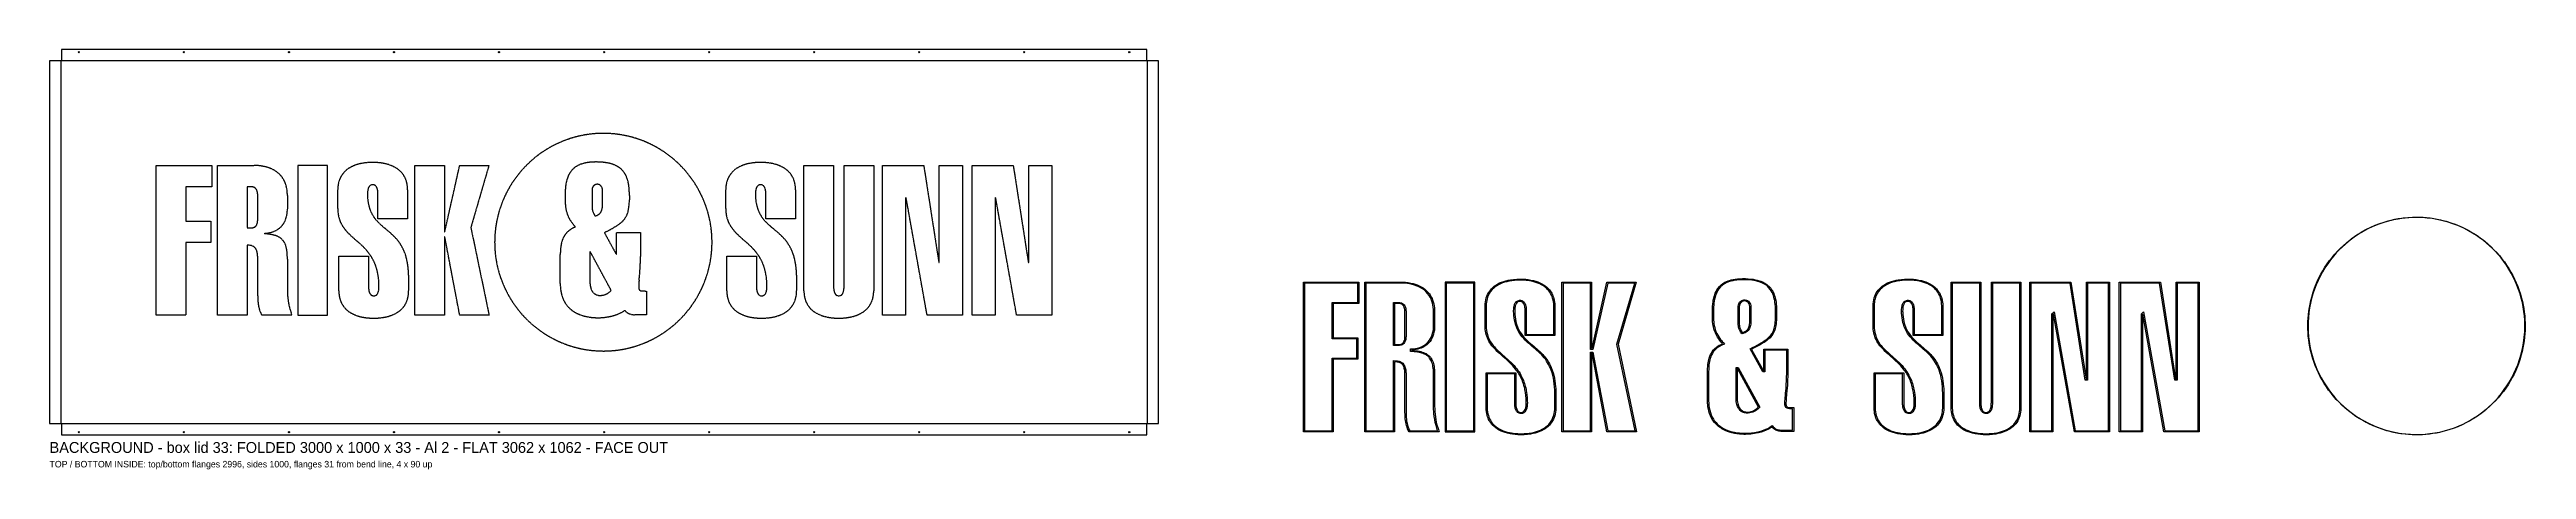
# Model space of a CAD drawing. Header units: millimetres. Extents: x 0 to 6838, y -95 to 1062.
import ezdxf

# ---------------------------------------------------------------- set-up
doc = ezdxf.new("R2010")
doc.units = ezdxf.units.MM
doc.linetypes.add('DASHED', pattern=[1.524, 1.27, -0.254])
for name, color, linetype in [('1_PRIEKIS', 7, 'Continuous'), ('2_GALAS', 2, 'Continuous'), ('BEND_UP_90', 1, 'DASHED'), ('CUT', 7, 'CONTINUOUS'), ('HOLES_D3.2', 3, 'CONTINUOUS'), ('LETTER_POSITION', 6, 'DASHED'), ('TEXT', 2, 'CONTINUOUS')]:
    doc.layers.add(name, color=color, linetype=linetype)

# ---------------------------------------------------------------- blocks, each defined once
blk = doc.blocks.new('PRIEKIS')
at = {"layer": '1_PRIEKIS'}
for points in [[(0, 8.1), (0, 421.2), (153.2, 421.2), (153.2, 362.1), (81.8, 362.1), (81.8, 267.5), (150.3, 267.5), (150.3, 208.3), (81.8, 208.3), (81.8, 8.1)], [(391, 421.2), (391, 8.1), (472.9, 8.1), (472.9, 421.2)], [(918.5, 421.2), (868.6, 250.1), (919, 8.1), (837.8, 8.1), (796.6, 224.6), (795.5, 224.6), (795.5, 8.1), (713.6, 8.1), (713.6, 421.2), (795.5, 421.2), (795.5, 238.5), (796.6, 238.5), (837.8, 421.2)], [(2070.2, 333), (2069, 331.9), (2069, 8.1), (2005.2, 8.1), (2005.2, 421.2), (2118.9, 421.2), (2160.7, 153.2), (2161.8, 153.2), (2161.8, 421.2), (2225.6, 421.2), (2225.6, 8.1), (2128.2, 8.1)], [(2317.3, 333), (2316.2, 331.9), (2316.2, 8.1), (2252.3, 8.1), (2252.3, 421.2), (2366.1, 421.2), (2407.8, 153.2), (2409, 153.2), (2409, 421.2), (2472.8, 421.2), (2472.8, 8.1), (2375.3, 8.1)]]:
    blk.add_lwpolyline(points, close=True, dxfattribs=at)
for points in [[(374.2, 8.1), (291.3, 8.1, -0.048873), (284.4, 25.3, -0.045587), (281, 44.4, -0.023736), (280.2, 61.5), (280.2, 161.6, 0.022928), (279.6, 175, 0.054093), (277.6, 185.5, 0.100697), (273, 193.7, 0.132475), (264.1, 199.5, 0.064254), (255.2, 201.2, 0.01858), (251.2, 201.3), (251.2, 8.1), (169.4, 8.1), (169.4, 421.2), (267.4, 421.2, -0.047545), (296.4, 418.4, -0.058767), (319.6, 410.9, -0.083339), (340, 397.1, -0.113014), (356.4, 371.9, -0.064789), (361.5, 349.6, -0.025346), (362.1, 337.7), (362, 299.9, -0.067053), (358.9, 277.2, -0.09031), (349.3, 257.5, -0.121993), (329.2, 241.1, -0.065695), (311.4, 235.4, -0.03265), (298.8, 233.8), (298.8, 232.7, -0.037011), (319.9, 230.1, -0.053883), (334.8, 225.4, -0.090756), (347.5, 216.9, -0.099668), (356.3, 203.6, -0.058017), (360.3, 188.6, -0.033323), (362, 170.1, -0.00714), (362.1, 163), (362.1, 79.3, 0.032687), (364.1, 49, 0.041817), (370.5, 20.3, -0.003837)], [(612.1, 273.9), (612.1, 342.2, 0.045032), (611, 353.6, 0.07072), (608.6, 361, 0.133283), (604, 366.1, 0.14471), (597.6, 367.9, 0.177034), (590.1, 365.3, 0.119459), (586, 359.6, 0.069605), (583.7, 350.4, 0.040218), (583.2, 338.1, 0.048496), (586.4, 311.9, 0.079323), (597.6, 283.9, 0.05662), (612.2, 265.1, 0.024936), (627, 251.4, -0.001103), (643.9, 237.1, -0.0276), (660.5, 221.4, -0.072688), (680.9, 192.1, -0.055471), (691.1, 164, -0.040806), (696, 133, -0.020011), (696.8, 111.4), (696.8, 73.6, -0.068345), (693.6, 51.9, -0.158522), (671.7, 20, -0.071907), (651.2, 8.6, -0.053177), (627, 2.1, -0.051529), (592.1, 0.2, -0.050073), (563, 4.3, -0.060753), (540.3, 12.9, -0.080832), (522, 26.7, -0.12445), (507, 53.5, -0.062915), (504.2, 73.6), (504.2, 170.6), (586, 170.6), (586, 87.2, 0.045054), (587.1, 75.7, 0.070737), (589.5, 68.4, 0.133279), (594.1, 63.2, 0.14467), (600.5, 61.5, 0.177052), (608, 64, 0.11944), (612.1, 69.7, 0.069597), (614.5, 79, 0.039958), (615, 91.8, 0.043361), (611.5, 124.2, 0.061229), (601, 156.3, 0.065839), (582, 185.4, 0.030705), (564.6, 203.3, 0.006893), (546.6, 219.2, -0.017265), (530.8, 233.8, -0.04207), (517.2, 249.8, -0.11828), (502.5, 286, -0.038602), (501.3, 302.3), (501.3, 355.8, -0.068361), (504.5, 377.4, -0.158531), (526.4, 409.4, -0.071896), (546.9, 420.8, -0.053167), (571.1, 427.3, -0.051523), (606.1, 429.2, -0.050074), (635.1, 425, -0.060744), (657.8, 416.4, -0.080819), (676.2, 402.7, -0.124453), (691.1, 375.9, -0.062929), (693.9, 355.8), (693.9, 273.9)], [(1157.2, 251.3, -0.044413), (1143.3, 269.4, -0.099705), (1130.9, 301.4, -0.03403), (1129, 320.8), (1128.8, 326.1), (1128.8, 341.5, -0.032104), (1130.6, 366.3, -0.046671), (1135.2, 386, -0.072724), (1144, 403.4, -0.117792), (1163.5, 420.4, -0.061788), (1181.1, 427, -0.045776), (1203.4, 430.2, -0.040709), (1236.3, 429.4, -0.047218), (1258.1, 424.9, -0.068754), (1276.3, 416.5, -0.133897), (1296.2, 394.2, -0.059117), (1302.5, 376.6, -0.04152), (1305.8, 354, -0.01747), (1306.3, 337.7), (1306.3, 326.1, -0.025693), (1304.8, 305.1, -0.04769), (1301.1, 288.9, -0.119511), (1288, 267.7, -0.045411), (1275.6, 257.6, -0.021985), (1258.9, 247.3, -0.006465), (1237.3, 235.6), (1269.8, 176.4), (1271, 176.4), (1271, 236.2), (1337.1, 236.2), (1337.1, 175.4, -0.023498), (1333.9, 113.2, 0.008324), (1332.1, 92.9, 0.017423), (1331.9, 84.6, 0.100983), (1333, 79.4, 0.221072), (1337.6, 75.5, 0.07499), (1342.3, 74.9), (1353.4, 74.9), (1353.4, 9.3), (1321.4, 9.3, -0.049175), (1309.9, 10.9, -0.10655), (1298.6, 16.3, -0.064596), (1293.6, 21.5, -0.055225), (1277.2, 12.3, -0.053578), (1249.5, 4, -0.062178), (1210.9, 1.4, -0.048704), (1182.6, 5.5, -0.06267), (1158.3, 14.8, -0.097208), (1134.7, 34, -0.090468), (1121, 58.9, -0.060464), (1116, 83.3, -0.022246), (1115.5, 95.2), (1115.5, 171.7, -0.026317), (1116.6, 193.9, -0.045232), (1120.1, 211.7, -0.080082), (1128.7, 229.7, -0.100316), (1144.9, 245, -0.046373)], [(1683.2, 273.9), (1683.1, 342.2, 0.045027), (1682.1, 353.6, 0.070712), (1679.6, 361, 0.133279), (1675.1, 366.1, 0.144728), (1668.7, 367.9, 0.177051), (1661.1, 365.3, 0.119439), (1657, 359.6, 0.069597), (1654.7, 350.4, 0.040236), (1654.2, 338.1, 0.048495), (1657.5, 311.9, 0.079321), (1668.7, 283.9, 0.056619), (1683.2, 265.1, 0.024935), (1698, 251.4, -0.001103), (1714.9, 237.1, -0.0276), (1731.5, 221.4, -0.072688), (1752, 192.1, -0.055471), (1762.2, 164, -0.040805), (1767, 133, -0.020011), (1767.9, 111.4), (1767.8, 73.6, -0.068346), (1764.6, 51.9, -0.158522), (1742.7, 20, -0.071906), (1722.3, 8.6, -0.053176), (1698.1, 2.1, -0.05153), (1663.1, 0.2, -0.050073), (1634.1, 4.3, -0.060751), (1611.3, 12.9, -0.08083), (1593, 26.7, -0.124451), (1578, 53.5, -0.062918), (1575.3, 73.6), (1575.2, 170.6), (1657.1, 170.6), (1657.1, 87.2, 0.045051), (1658.1, 75.7, 0.070739), (1660.6, 68.4, 0.133284), (1665.1, 63.2, 0.144667), (1671.6, 61.5, 0.177069), (1679.1, 64, 0.119422), (1683.2, 69.7, 0.069589), (1685.5, 79, 0.039975), (1686, 91.8, 0.04336), (1682.5, 124.2, 0.061227), (1672, 156.3, 0.065838), (1653.1, 185.4, 0.030704), (1635.6, 203.3, 0.006893), (1617.6, 219.2, -0.017266), (1601.8, 233.8, -0.04207), (1588.2, 249.8, -0.118278), (1573.5, 286, -0.038601), (1572.3, 302.3), (1572.3, 355.8, -0.068363), (1575.6, 377.4, -0.15853), (1597.5, 409.4, -0.071894), (1617.9, 420.8, -0.053166), (1642.1, 427.3, -0.051524), (1677.1, 429.2, -0.050074), (1706.1, 425, -0.060742), (1728.9, 416.4, -0.080817), (1747.2, 402.7, -0.124453), (1762.2, 375.9, -0.062931), (1765, 355.8), (1765, 273.9)], [(1788.2, 421.2), (1870, 421.2), (1870, 87.2, 0.045049), (1871.1, 75.7, 0.070742), (1873.5, 68.4, 0.133288), (1878.1, 63.2, 0.144665), (1884.5, 61.5, 0.177238), (1892, 64, 0.119464), (1896.1, 69.7, 0.06952), (1898.4, 79, 0.031453), (1899, 88.8), (1899, 421.2), (1980.8, 421.2), (1980.8, 73.6, -0.068347), (1977.6, 52, -0.158526), (1955.7, 20, -0.071905), (1935.2, 8.6, -0.053174), (1911, 2.1, -0.051527), (1876, 0.2, -0.050071), (1847, 4.3, -0.060754), (1824.3, 12.9, -0.080835), (1805.9, 26.7, -0.124452), (1791, 53.5, -0.062912), (1788.2, 73.6)], [(251.2, 248.9), (262, 248.9, 0.078724), (269.4, 250.1, 0.201612), (277.1, 256.9, 0.074564), (279.4, 264, 0.044589), (280.2, 275), (280.2, 337.2, 0.047626), (279.2, 347.9, 0.076728), (276.8, 354.7, 0.201061), (268.7, 361.1, 0.073841), (261.1, 362.1), (251.2, 362.1)], [(1211.2, 282, 0.11084), (1221.2, 285.7, 0.134375), (1228.5, 294.3, 0.078046), (1231.5, 304.4, 0.037047), (1232.1, 312.8), (1232.1, 354.1, 0.215992), (1226.3, 366, 0.404893), (1207.1, 364.2, 0.183086), (1203.1, 353.4), (1203.1, 305.1, 0.095943), (1206.2, 291.5, 0.038018)], [(1197.3, 182.8), (1197.3, 102.1, 0.050118), (1198.9, 86.4, 0.072025), (1202.8, 75.5, 0.127897), (1210.9, 66.5, 0.112814), (1221.4, 62.9, 0.185685), (1248.8, 70.2, 0.059049), (1255.9, 76.6), (1198.4, 182.8)]]:
    blk.add_lwpolyline(points, format="xyb", close=True, dxfattribs=at)
blk = doc.blocks.new('GALAS')
at = {"layer": '2_GALAS'}
for points in [[(3, 11.1), (78.8, 11.1), (78.8, 211.3), (147.3, 211.3), (147.3, 264.5), (78.8, 264.5), (78.8, 365.1), (150.2, 365.1), (150.2, 418.2), (3, 418.2)], [(394, 418.2), (394, 11.1), (469.9, 11.1), (469.9, 418.2)], [(914.5, 418.2), (840.2, 418.2), (799, 235.5), (792.5, 235.5), (792.5, 418.2), (716.6, 418.2), (716.6, 11.1), (792.5, 11.1), (792.5, 227.6), (799.1, 227.6), (840.3, 11.1), (915.4, 11.1), (865.5, 250.2)], [(2072.1, 339.2), (2130.7, 11.1), (2222.6, 11.1), (2222.6, 418.2), (2164.8, 418.2), (2164.8, 150.2), (2158.1, 150.2), (2116.3, 418.2), (2008.2, 418.2), (2008.2, 11.1), (2066, 11.1), (2066, 333.1)], [(2319.3, 339.2), (2377.9, 11.1), (2469.8, 11.1), (2469.8, 418.2), (2412, 418.2), (2412, 150.2), (2405.3, 150.2), (2363.5, 418.2), (2255.3, 418.2), (2255.3, 11.1), (2313.2, 11.1), (2313.2, 333.1)]]:
    blk.add_lwpolyline(points, close=True, dxfattribs=at)
for points in [[(370.2, 11.1, -0.006993), (365.8, 25.9, -0.047427), (360, 58.6, -0.021666), (359.1, 81.2), (359, 164.8, 0.028452), (358, 184, 0.051123), (354.7, 199.2, 0.085648), (348.1, 211.7, 0.103256), (336.7, 221.1, 0.061076), (323.6, 226.2, 0.039825), (306.1, 229.1, 0.011359), (295.8, 229.9), (295.8, 236.6, 0.013257), (304.1, 237.3, 0.061672), (322.7, 241.6, 0.096655), (340.5, 252.3, 0.106828), (353.2, 270.4, 0.073575), (358.5, 290.6, 0.028583), (359.1, 301.2), (359, 339.7, 0.059287), (356, 363.2, 0.082001), (346.9, 384.2, 0.108578), (327, 403.5, 0.067148), (306, 412.9, 0.052), (280.3, 417.6, 0.021559), (265.7, 418.2), (172.4, 418.2), (172.4, 11.1), (248.2, 11.1), (248.2, 204.4), (252.7, 204.3, -0.066594), (264, 202.7, -0.117786), (273.9, 197.1, -0.117179), (280.1, 187.4, -0.059445), (282.5, 176.4, -0.025498), (283.2, 162.8), (283.2, 155.5), (283.2, 59.9, 0.035841), (284.8, 37.7, 0.064816), (290.8, 16.1, 0.012696), (293.1, 11.1)], [(615.1, 276.9), (690.9, 276.9), (690.9, 355.7, 0.068348), (687.8, 376.6, 0.15868), (666.9, 407, 0.071888), (647.2, 418, 0.053163), (623.7, 424.4, 0.051522), (589.3, 426.2, 0.050058), (560.9, 422.1, 0.060732), (538.8, 413.8, 0.080827), (521.2, 400.6, 0.124546), (507, 375.1, 0.062929), (504.3, 355.7), (504.3, 300.2, 0.065429), (507.7, 276.1, 0.089205), (520.5, 250.2, 0.040828), (534, 234.8, 0.016033), (549.8, 220.3, -0.008705), (567.9, 204.3, -0.032261), (585.5, 185.9, -0.079699), (607.1, 149.6, -0.056337), (615.8, 117.2, -0.037504), (618, 87.2, -0.045157), (616.9, 75.2, -0.070946), (614.1, 67, -0.133231), (608.5, 60.7, -0.143951), (600.5, 58.5, -0.176421), (591.1, 61.7, -0.119527), (586.2, 68.5, -0.069742), (583.6, 78.6, -0.03157), (583, 88.8), (583, 167.6), (507.2, 167.6), (507.2, 73.6, 0.068334), (510.3, 52.8, 0.158685), (531.2, 22.4, 0.0719), (550.9, 11.3, 0.053168), (574.5, 5, 0.051513), (608.8, 3.2, 0.050066), (637.3, 7.2, 0.060743), (659.3, 15.6, 0.080835), (676.9, 28.8, 0.124534), (691.1, 54.3, 0.062915), (693.8, 73.6), (693.8, 114.6, 0.036579), (691.1, 148.9, 0.048332), (683.8, 178, 0.096414), (660.5, 216.9, 0.031023), (644.3, 232.8, 0.005075), (627.4, 247.1, -0.020493), (612.2, 260.8, -0.052663), (596.8, 279.5, -0.08397), (584, 309.3, -0.049369), (580.3, 335.6, -0.042003), (580.6, 349.9, -0.065262), (582.9, 360, -0.11268), (587.5, 367.1, -0.178535), (596.6, 370.8, -0.138947), (604.9, 369.1, -0.139697), (610.8, 363.1, -0.07588), (613.8, 355.1, -0.05056), (615.1, 342.2)], [(1162.3, 250.1), (1156.9, 247.9, 0.06969), (1141.1, 238.6, 0.121205), (1125.9, 218.7, 0.057047), (1120.9, 202.5, 0.036144), (1118.8, 182.8, 0.011934), (1118.5, 168.9), (1118.5, 93.2, 0.056251), (1121.5, 67.8, 0.082242), (1131.8, 43.1, 0.110475), (1154.6, 20.5, 0.066389), (1177, 10.2, 0.051929), (1203.8, 5, 0.043948), (1232, 4.7, 0.059152), (1266.9, 11.6, 0.052803), (1286.3, 20.3, 0.019142), (1290.9, 23.3), (1294.2, 25.6), (1296.9, 22.1, 0.139576), (1308, 14.6, 0.06154), (1318.5, 12.5), (1321.5, 12.3), (1350.4, 12.3), (1350.4, 71.9), (1341.6, 71.9, -0.094062), (1335.5, 73.1, -0.219752), (1329.7, 79.4, -0.081843), (1328.9, 85.3, -0.021735), (1329.8, 101.6, 0.003018), (1332.1, 127.6, 0.020037), (1334.1, 179.9), (1334.1, 233.2), (1274, 233.2), (1274, 173.4), (1268, 173.4), (1233.2, 236.8, 0.007592), (1259, 250.8, 0.023651), (1275, 260.9, 0.047522), (1286.7, 270.7, 0.11421), (1298.3, 289.8, 0.047673), (1301.8, 305.6, 0.025649), (1303.3, 326.2), (1303.3, 341.4, 0.032168), (1301.6, 365.3, 0.047523), (1297.2, 384.1, 0.073866), (1288.8, 400.6, 0.110417), (1271.1, 416.2, 0.060628), (1254, 423, 0.044638), (1231.9, 426.8, 0.037849), (1201.5, 427.1, 0.047053), (1180.3, 423.7, 0.068619), (1162.5, 416.4, 0.135708), (1142.9, 396.2, 0.061099), (1136.3, 379.5, 0.043797), (1132.6, 357.6, 0.02235), (1131.8, 337.7), (1131.8, 326.1, 0.028526), (1133.2, 306.5, 0.063175), (1138.8, 284.7, 0.060567), (1149.4, 265.6, 0.026552), (1158.4, 254.4)], [(1686.2, 276.9), (1762, 276.9), (1762, 355.7, 0.068351), (1758.9, 376.6, 0.15868), (1738, 407, 0.071886), (1718.3, 418, 0.053162), (1694.7, 424.4, 0.051523), (1660.3, 426.2, 0.050058), (1631.9, 422.1, 0.060731), (1609.8, 413.8, 0.080825), (1592.3, 400.6, 0.124547), (1578, 375.1, 0.062931), (1575.3, 355.7), (1575.3, 300.2, 0.065428), (1578.8, 276.1, 0.089205), (1591.6, 250.2, 0.040828), (1605.1, 234.8, 0.016033), (1620.9, 220.3, -0.008704), (1639, 204.3, -0.03226), (1656.6, 185.9, -0.079697), (1678.2, 149.6, -0.056336), (1686.8, 117.2, -0.037505), (1689.1, 87.2, -0.045165), (1687.9, 75.2, -0.070935), (1685.2, 67, -0.133214), (1679.6, 60.7, -0.143966), (1671.6, 58.5, -0.176418), (1662.1, 61.7, -0.119532), (1657.2, 68.5, -0.069744), (1654.6, 78.6, -0.031566), (1654.1, 88.8), (1654.1, 167.6), (1578.2, 167.6), (1578.3, 73.6, 0.068336), (1581.4, 52.8, 0.158685), (1602.2, 22.4, 0.071898), (1621.9, 11.3, 0.053167), (1645.5, 5, 0.051514), (1679.9, 3.2, 0.050066), (1708.3, 7.2, 0.060743), (1730.4, 15.6, 0.080834), (1747.9, 28.8, 0.124534), (1762.2, 54.3, 0.062915), (1764.8, 73.6), (1764.8, 114.6, 0.036579), (1762.2, 148.9, 0.048331), (1754.8, 178, 0.096414), (1731.5, 216.9, 0.031023), (1715.4, 232.8, 0.005075), (1698.5, 247.1, -0.020492), (1683.3, 260.8, -0.052662), (1667.9, 279.5, -0.083968), (1655, 309.3, -0.049369), (1651.3, 335.6, -0.042024), (1651.6, 349.9, -0.065255), (1654, 360, -0.11266), (1658.6, 367.1, -0.178544), (1667.7, 370.8, -0.138965), (1675.9, 369.1, -0.139695), (1681.9, 363.1, -0.075871), (1684.8, 355.1, -0.050555), (1686.1, 342.2)], [(1977.8, 418.2), (1902, 418.2), (1902, 87.2, -0.045036), (1900.9, 75.2, -0.070893), (1898.1, 67, -0.133291), (1892.5, 60.7, -0.1441), (1884.5, 58.5, -0.176416), (1875.1, 61.7, -0.119536), (1870.1, 68.5, -0.069746), (1867.5, 78.6, -0.031562), (1867, 88.8), (1867, 418.2), (1791.2, 418.2), (1791.2, 73.6, 0.068331), (1794.3, 52.8, 0.158689), (1815.2, 22.4, 0.071903), (1834.9, 11.4, 0.053168), (1858.4, 5, 0.051509), (1892.8, 3.2, 0.050064), (1921.2, 7.2, 0.060741), (1943.3, 15.6, 0.080835), (1960.9, 28.8, 0.124538), (1975.1, 54.3, 0.062916), (1977.8, 73.6)], [(248.2, 365.1), (262, 365, -0.078868), (270.4, 363.7, -0.199923), (279.8, 355.4, -0.079473), (282.5, 346.5, -0.03942), (283.2, 336), (283.2, 273.7, -0.0477), (282.2, 262.5, -0.08912), (279, 254.1, -0.186752), (269.6, 247, -0.073914), (261.1, 245.9), (248.2, 245.9)], [(1209.7, 278.7, -0.026879), (1204.6, 287.7, -0.075711), (1200.5, 300.4, -0.037872), (1200.1, 305.8), (1200.1, 354.2, -0.216145), (1207, 368.3, -0.416874), (1230.8, 365.7, -0.172291), (1235.1, 353.4), (1235.1, 311.4, -0.063403), (1233.3, 298.6, -0.105596), (1227.8, 287.7, -0.153171), (1215.6, 279.9, -0.025979), (1212.4, 279.2)], [(1194.3, 185.8), (1200.2, 185.8), (1259.5, 76.2, -0.027406), (1255.2, 71.5, -0.206334), (1223.3, 59.8, -0.097669), (1211.9, 62.6, -0.143248), (1201.1, 72.3, -0.077851), (1196.4, 83.6, -0.054269), (1194.3, 99.6), (1194.3, 103.3)]]:
    blk.add_lwpolyline(points, format="xyb", close=True, dxfattribs=at)
blk = doc.blocks.new('PRIEKIS0')
at = {"layer": '1_PRIEKIS'}
blk.add_lwpolyline([(296.9, 0, -0.179841), (102.4, 74.3, -0.149236), (10, 223.1, -0.131886), (10.7, 379.8, -0.151528), (106.7, 529.4, -0.18021), (303.1, 600, -0.17984), (497.6, 525.7, -0.149236), (590, 376.9, -0.131886), (589.3, 220.2, -0.151528), (493.3, 70.6, -0.180209)], format="xyb", close=True, dxfattribs=at)
blk = doc.blocks.new('GALAS0')
at = {"layer": '2_GALAS'}
blk.add_lwpolyline([(296.9, 0.7, 0.131346), (446.1, 38.7, 0.17488), (579.6, 192.9, 0.104598), (598.9, 315.2, 0.16937), (525.2, 497.1, 0.149236), (376.7, 589.4, 0.131885), (220.4, 588.6, 0.151528), (71.1, 492.8, 0.180211), (0.7, 296.9, 0.179841), (74.8, 102.9, 0.149236), (223.3, 10.6, 0.062305)], format="xyb", close=True, dxfattribs=at)

msp = doc.modelspace()

# ---------------------------------------------------------------- linework, layer by layer
at = {"layer": 'BEND_UP_90'}
msp.add_lwpolyline([(31, 31), (3031, 31), (3031, 1031), (31, 1031)], close=True, dxfattribs=at)
at = {"layer": 'CUT'}
msp.add_lwpolyline([(33, 0), (3029, 0), (3029, 31), (3062, 31), (3062, 1031), (3029, 1031), (3029, 1062), (33, 1062), (33, 1031), (0, 1031), (0, 31), (33, 31)], close=True, dxfattribs=at)
at = {"layer": 'HOLES_D3.2'}
for centre in [(81, 1055), (371, 1055), (661, 1055), (951, 1055), (1241, 1055), (1531, 1055), (1821, 1055), (2111, 1055), (2401, 1055), (2691, 1055), (2981, 1055), (81, 7), (371, 7), (661, 7), (951, 7), (1241, 7), (1531, 7), (1821, 7), (2111, 7), (2401, 7), (2691, 7), (2981, 7)]:
    msp.add_circle(centre, 1.6, dxfattribs=at)
at = {"layer": 'LETTER_POSITION'}
for points in [[(1521.3, 231.1, -0.294348), (1252.6, 414.2, -0.311953), (1322, 748.2, -0.352285), (1696.7, 779.8, -0.479075), (1736, 313.8, -0.200072)], [(668.8, 329.7), (585.9, 329.7, -0.098187), (575.7, 364.4, -0.026553), (574.8, 383.1), (574.8, 486.4, 0.045748), (573.3, 502.8, 0.1281), (567.7, 515.1, 0.166883), (555.4, 522, 0.053516), (545.8, 522.9), (545.8, 329.7), (464, 329.7), (464, 742.8), (565, 742.7, -0.074693), (605, 736.2, -0.105831), (633.8, 719.5, -0.144788), (653.4, 685.8, -0.065716), (656.6, 659.3), (656.6, 622.7, -0.099892), (650.8, 591.3, -0.21796), (617.5, 560.1, -0.071911), (593.4, 555.4), (593.4, 554.2, -0.057374), (621.8, 549.8, -0.107856), (640.6, 539.9, -0.136526), (652.4, 521, -0.064856), (656.3, 497.1, -0.014808), (656.6, 484.6), (656.7, 399.1, 0.05082), (661, 357.3, 0.022791), (667, 335.9)], [(906.7, 595.4), (906.7, 662.2, 0.06984), (904.9, 678.1, 0.141802), (899.9, 686.8, 0.34353), (884.6, 686.8, 0.152335), (879.5, 678.1, 0.059397), (877.8, 666.7, 0.091417), (884.5, 621.6, 0.102965), (905.1, 588.5, 0.031302), (924.9, 570.1, -0.023967), (951, 547.1, -0.141415), (985.4, 486.8, -0.056904), (991.3, 440), (991.4, 397, -0.104726), (985.3, 365.7, -0.156908), (958.8, 336.4, -0.084048), (927.1, 324.6, -0.095762), (863.1, 324.6, -0.084048), (831.4, 336.4, -0.174221), (803.3, 369.6, -0.089153), (798.8, 397), (798.8, 492.2), (880.6, 492.2), (880.6, 410.3, 0.069872), (882.4, 394.4, 0.141818), (887.5, 385.7, 0.34351), (902.8, 385.7, 0.15231), (907.8, 394.4, 0.059396), (909.5, 405.8, 0.075151), (903, 458.4, 0.11736), (872.9, 511.2, 0.027748), (852.1, 531.2, -0.015946), (826.6, 554.2, -0.054926), (809.6, 574.5, -0.128431), (796.2, 615.3, -0.019118), (795.9, 623.9), (795.9, 675.5, -0.104749), (802, 706.8, -0.156907), (828.5, 736.1, -0.084033), (860.2, 747.9, -0.095765), (924.2, 747.9, -0.084036), (955.9, 736.1, -0.174207), (984, 702.9, -0.089171), (988.5, 675.5), (988.5, 595.4)], [(1451.8, 572.8, -0.056315), (1435.1, 595.7, -0.105563), (1424.3, 632.2, -0.020577), (1423.4, 647.7, -0.025364), (1424.3, 680.1, -0.068182), (1430.9, 710.7, -0.150857), (1451.9, 738.2, -0.092478), (1475.6, 748.6, -0.060782), (1508.7, 752.1, -0.055753), (1545, 748.6, -0.088427), (1570.8, 738.2, -0.15756), (1593.1, 710.7, -0.065823), (1599.5, 684.9, -0.031992), (1600.9, 659.3), (1600.9, 647.7, -0.043534), (1597.9, 618.4, -0.123358), (1586.2, 593.3, -0.073849), (1568.7, 578.2, -0.024027), (1536.9, 559.8), (1531.9, 557.2), (1564.4, 498), (1565.5, 498), (1565.5, 557.7), (1631.7, 557.7), (1631.6, 492, -0.02347), (1627.7, 426.5, 0.029044), (1626.5, 405.5, 0.186557), (1629.1, 398.8, 0.186137), (1635.7, 396.5), (1647.9, 396.4), (1647.9, 330.9), (1616, 330.9, -0.078689), (1600.6, 333.7, -0.145127), (1588.2, 343.1, -0.074809), (1562.9, 330.5, -0.138308), (1477.6, 327, -0.09826), (1443.1, 342.6, -0.167171), (1414.5, 383.9, -0.072595), (1410.1, 416.8), (1410.1, 497, -0.037388), (1412.1, 522.2, -0.101893), (1422, 549.5, -0.135468), (1445.1, 569.8, -0.02272)], [(1505.8, 603.6, 0.290237), (1524.2, 618.3, 0.09292), (1526.7, 634.3), (1526.7, 674.9, 0.321477), (1516.5, 689.9, 0.378859), (1499.4, 682.4, 0.116353), (1497.7, 674.9), (1497.7, 627.4, 0.121732), (1502.6, 609.3)], [(1977.7, 595.4), (1977.7, 662.2, 0.069832), (1976, 678.1, 0.14179), (1970.9, 686.8, 0.343587), (1955.6, 686.8, 0.152308), (1950.5, 678.1, 0.059397), (1948.8, 666.7, 0.091419), (1955.6, 621.6, 0.102962), (1976.1, 588.5, 0.031301), (1996, 570.1, -0.023968), (2022.1, 547.1, -0.141415), (2056.5, 486.8, -0.056903), (2062.4, 440), (2062.5, 397, -0.104727), (2056.3, 365.7, -0.156908), (2029.8, 336.4, -0.084048), (1998.2, 324.6, -0.095763), (1934.1, 324.6, -0.084046), (1902.5, 336.4, -0.174219), (1874.4, 369.6, -0.089156), (1869.8, 397), (1869.8, 492.2), (1951.6, 492.2), (1951.6, 410.3, 0.069869), (1953.4, 394.4, 0.141825), (1958.5, 385.7, 0.343533), (1973.8, 385.7, 0.152285), (1978.9, 394.4, 0.059396), (1980.6, 405.8, 0.075152), (1974, 458.4, 0.117357), (1943.9, 511.2, 0.027747), (1923.1, 531.2, -0.015946), (1897.6, 554.2, -0.054926), (1880.7, 574.5, -0.12843), (1867.2, 615.3, -0.019118), (1866.9, 623.9), (1866.9, 675.5, -0.104752), (1873.1, 706.8, -0.156905), (1899.6, 736.1, -0.084031), (1931.2, 747.9, -0.095768), (1995.3, 747.9, -0.084034), (2026.9, 736.1, -0.174205), (2055, 702.9, -0.089174), (2059.6, 675.5), (2059.6, 595.4)], [(2082.8, 742.8), (2164.6, 742.8), (2164.6, 410.3, 0.069866), (2166.3, 394.4, 0.141832), (2171.4, 385.7, 0.34367), (2186.7, 385.7, 0.152312), (2191.8, 394.4, 0.059288), (2193.5, 405.8), (2193.6, 410.3), (2193.6, 742.8), (2275.4, 742.8), (2275.4, 397, -0.104729), (2269.2, 365.7, -0.15691), (2242.8, 336.5, -0.084046), (2211.1, 324.6, -0.095756), (2147, 324.6, -0.08405), (2115.4, 336.5, -0.174227), (2087.3, 369.6, -0.08915), (2082.8, 397)], [(545.8, 570.5), (558.1, 570.6, 0.13829), (567.6, 573.5, 0.16883), (573.1, 581.8, 0.065142), (574.8, 593), (574.8, 661.1, 0.085621), (572.3, 674.4, 0.252038), (562.4, 682.9, 0.063472), (555.7, 683.6), (545.8, 683.6)], [(1491.9, 504.4), (1491.9, 424.9, 0.085726), (1495.2, 401.8, 0.1516), (1504.2, 389, 0.164177), (1520.3, 384.3, 0.216844), (1550.5, 398.2), (1493, 504.4)]]:
    msp.add_lwpolyline(points, format="xyb", close=True, dxfattribs=at)
for points in [[(294.6, 329.7), (294.6, 742.8), (447.8, 742.8), (447.8, 683.6), (376.4, 683.6), (376.4, 589), (444.9, 589), (444.9, 529.9), (376.4, 529.9), (376.4, 329.7)], [(685.6, 742.8), (685.6, 329.7), (767.5, 329.7), (767.5, 742.8)], [(1213.1, 742.8), (1163.2, 571.6), (1213.6, 329.7), (1132.4, 329.7), (1091.2, 546.1), (1090.1, 546.1), (1090.1, 329.7), (1008.2, 329.7), (1008.2, 742.8), (1090.1, 742.8), (1090.1, 560), (1091.2, 560), (1132.4, 742.8)], [(2364.7, 654.6), (2363.6, 653.5), (2363.6, 329.7), (2299.8, 329.7), (2299.8, 742.8), (2413.5, 742.8), (2455.3, 474.7), (2456.4, 474.7), (2456.4, 742.8), (2520.2, 742.8), (2520.2, 329.7), (2422.8, 329.7)], [(2611.9, 654.6), (2610.7, 653.5), (2610.7, 329.7), (2546.9, 329.7), (2546.9, 742.8), (2660.6, 742.8), (2702.4, 474.7), (2703.6, 474.7), (2703.6, 742.8), (2767.4, 742.8), (2767.4, 329.7), (2669.9, 329.7)]]:
    msp.add_lwpolyline(points, close=True, dxfattribs=at)

# ---------------------------------------------------------------- block references
at = {"layer": '1_PRIEKIS'}
for name, p in [('PRIEKIS0', (6234.8, 0)), ('PRIEKIS', (3462, 0))]:
    msp.add_blockref(name, p, dxfattribs=at)
at = {"layer": '2_GALAS'}
for name, p in [('GALAS0', (6234.8, 0)), ('GALAS', (3462, 0))]:
    msp.add_blockref(name, p, dxfattribs=at)

# ---------------------------------------------------------------- texts
at = {"layer": 'TEXT'}
for s, height, p in [('BACKGROUND - box lid 33: FOLDED 3000 x 1000 x 33 - Al 2 - FLAT 3062 x 1062 - FACE OUT', 30, (0, -50)), ('TOP / BOTTOM INSIDE: top/bottom flanges 2996, sides 1000, flanges 31 from bend line, 4 x 90 up', 18, (0, -90))]:
    msp.add_text(s, height=height, dxfattribs=at).set_placement(p)

doc.saveas('drawing.dxf')
